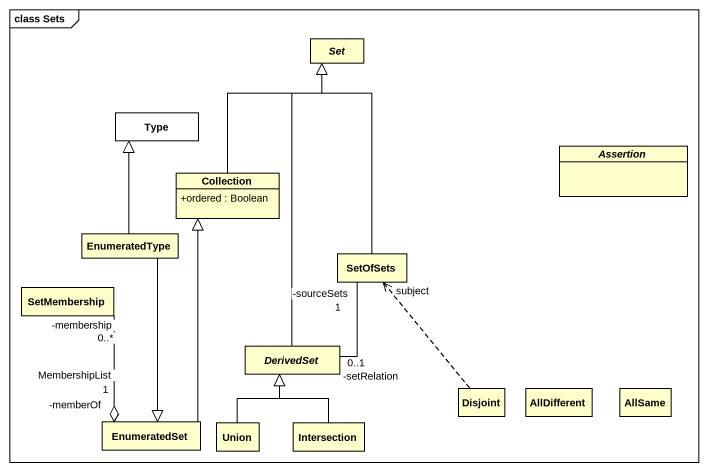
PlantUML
@startuml
mainframe class Sets
hide circle
hide empty members
skinparam classAttributeIconSize 0
abstract class "Set" as Set_
class Type #FFFFFF
class Collection {
  +ordered : Boolean
}
abstract class Assertion
class EnumeratedType
class SetOfSets
class SetMembership
abstract class DerivedSet
class Disjoint
class AllDifferent
class AllSame
class EnumeratedSet
class Union
class Intersection
Collection -up-|> Set_
EnumeratedType -up-|> Type
EnumeratedType --|> EnumeratedSet
SetOfSets -up-|> Set_
SetOfSets "-sourceSets\n1" -- "-setRelation\n0..1" DerivedSet
SetMembership "-membership\n0..*" --o "-memberOf\n1" EnumeratedSet : MembershipList
DerivedSet -up-|> Set_
Disjoint .up.> SetOfSets : subject
EnumeratedSet -up-|> Collection
Union -up-|> DerivedSet
Intersection -up-|> DerivedSet
@enduml
